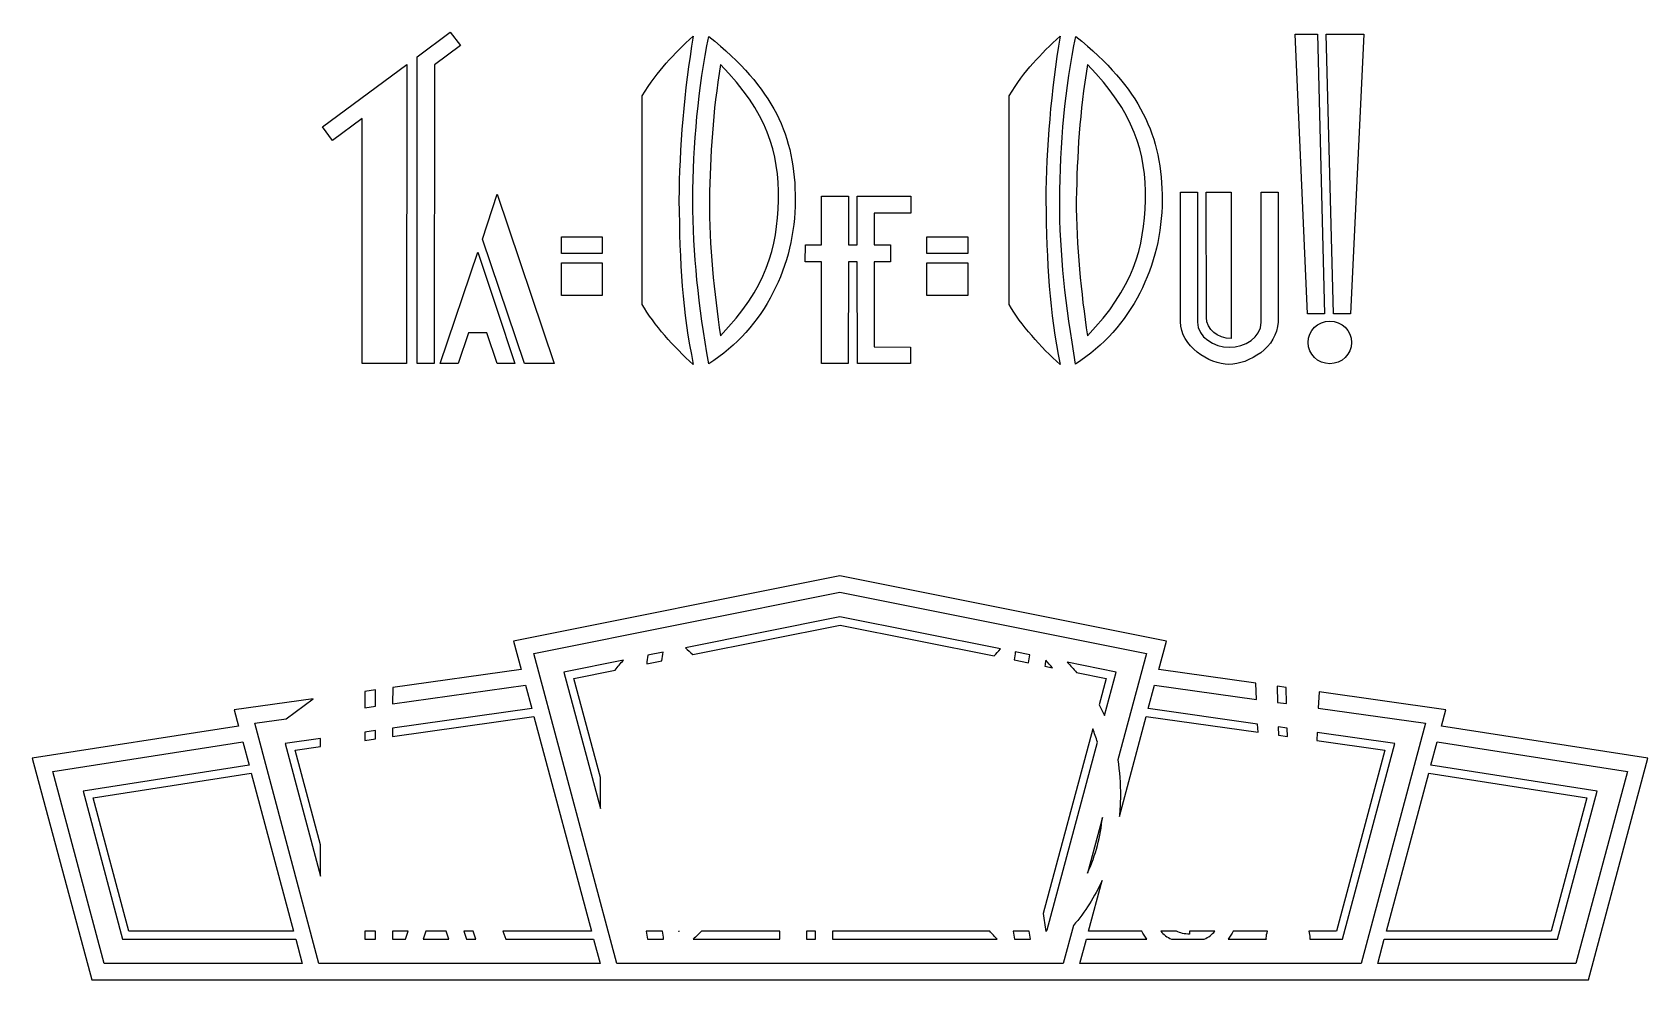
# Model space of a CAD drawing. Extents: x -302 to 1261, y 1276 to 2193.
import ezdxf

# ---------------------------------------------------------------- set-up
doc = ezdxf.new("R2010")
doc.units = 0
doc.layers.add('Layer_1', color=7, linetype='CONTINUOUS')

msp = doc.modelspace()

# ---------------------------------------------------------------- linework, layer by layer
at = {"layer": 'Layer_1', "color": 7}
for points in [[(70.149073, 1872.140967), (70.157577, 2168.931317), (102.142896, 2192.643099), (112.063391, 2179.770066), (86.773391, 2161.032378), (86.489359, 1872.300841)], [(919.631112, 2190.915071), (941.140148, 2190.76285), (948.069666, 1920.21789), (931.713676, 1920.226394), (919.631112, 2190.915156)], [(949.778306, 2190.903732), (986.001931, 2190.865748), (973.085443, 1920.226479), (956.746545, 1920.209471)], [(16.902323, 2109.317017), (-11.857907, 2088.038353), (-21.430477, 2101.116728), (59.926575, 2161.38858), (59.791079, 1872.300898), (38.551504, 1872.228047), (16.997567, 1872.153496)], [(133.258051, 1992.695726), (147.574434, 2035.957748), (202.674461, 1872.156558), (173.877837, 1872.15738)], [(461.269304, 1970.716394), (445.611997, 1970.75211), (445.683713, 1987.207994), (461.269332, 1987.190986), (461.304198, 2034.062504), (487.417776, 2034.056835), (487.400769, 2033.375159), (487.400769, 1987.191695), (495.921713, 1987.191695), (495.904706, 2034.037814), (547.685575, 2034.057657), (547.596, 2017.565915), (512.394321, 2017.582923), (512.394321, 1987.191581), (528.006387, 1987.153597), (527.968403, 1970.743153), (512.39435, 1970.717641), (512.39435, 1888.352929), (547.472211, 1888.206661), (547.472211, 1872.300898), (496.062567, 1872.300898), (495.91885, 1970.717726), (487.401109, 1970.717726), (487.257392, 1872.300898), (461.282088, 1872.153213)], [(336.775351, 2030.504825)], [(419.627622, 2030.304132)], [(691.814409, 2030.468797)], [(774.666737, 2030.268104)], [(209.759669, 1994.715921), (249.240005, 1994.715921), (249.240005, 1978.810186), (209.643259, 1978.673272)], [(563.37857, 1994.715921), (602.85892, 1994.715921), (602.85892, 1978.810186), (563.271137, 1978.655131)], [(92.456402, 1872.152306), (128.776462, 1979.85977), (146.776283, 1925.909461), (164.694404, 1872.159704), (147.462131, 1872.157323), (137.568549, 1901.838614), (119.644481, 1901.988567), (109.653432, 1872.151512), (101.09969, 1872.157181)], [(209.759556, 1969.721178), (249.2399, 1969.721178), (249.2399, 1938.19371), (209.618955, 1938.047726)], [(563.378457, 1969.721178), (602.858806, 1969.721178), (602.858806, 1938.19371), (563.288967, 1938.065868)], [(287.72623, 1929.352819)], [(642.765288, 1929.316791)], [(974.288154, 1892.687329)], [(269.607822, 1585.288216)], [(308.223446, 1593.016336)], [(678.265633, 1585.139776)], [(29.789066, 1556.494464), (19.545316, 1555.052272), (19.537503, 1539.3304), (29.789066, 1540.771024), (29.789066, 1556.494464)], [(902.162492, 1560.222592), (902.565612, 1544.446024), (911.250012, 1543.22728), (910.843772, 1559.000712), (902.162492, 1560.222592)], [(29.787503, 1517.1054), (19.526566, 1515.661648), (19.523441, 1507.688215), (29.787503, 1509.138215), (29.787503, 1517.1054)], [(723.804698, 1518.925712)], [(903.175052, 1520.689776), (903.378172, 1512.717904), (912.065612, 1511.489775), (911.860972, 1519.467904), (903.175052, 1520.689776)], [(-98.614062, 1506.402271), (-92.478126, 1483.625711), (-253.210935, 1458.586647), (-214.924999, 1315.30071), (-47.406247, 1315.30071), (-41.10781, 1291.877277), (-232.853127, 1291.877277), (-282.610936, 1477.650711), (-98.614062, 1506.402271)], [(-23.456247, 1509.613215), (-57.746873, 1504.786647), (-23.403122, 1376.492902), (-23.415622, 1406.756958), (-47.890622, 1498.164775), (-23.453122, 1501.616335), (-23.456247, 1509.613215)], [(1057.046893, 1506.402271), (1241.204735, 1477.650711), (1191.285934, 1291.877277), (999.537533, 1291.877277), (1005.839053, 1315.30071), (1173.357854, 1315.30071), (1211.804735, 1458.586647), (1051.071853, 1483.625711), (1057.046893, 1506.402271)], [(-90.539062, 1476.035087), (-49.506247, 1323.216334), (-208.945311, 1323.216334), (-243.515623, 1452.127279), (-90.539062, 1476.035087)], [(1048.971853, 1476.035087), (1201.948414, 1452.127279), (1167.378174, 1323.216334), (1007.939053, 1323.216334), (1048.971853, 1476.035087)], [(733.10001, 1433.217903)], [(19.435941, 1323.216334), (19.432816, 1315.30071), (29.781253, 1315.30071), (29.782816, 1323.216334), (19.435941, 1323.216334)], [(46.150003, 1323.216334), (46.142191, 1315.30071), (58.635941, 1315.30071), (61.304691, 1323.216334), (46.150003, 1323.216334)], [(78.437504, 1323.216334), (75.787504, 1315.30071), (100.625004, 1315.30071), (97.987508, 1323.216334), (78.437504, 1323.216334)], [(115.218756, 1323.216334), (117.85782, 1315.30071), (126.970316, 1315.30071), (124.303132, 1323.216334), (115.218756, 1323.216334)], [(446.929695, 1323.216334), (446.918759, 1315.30071), (455.667191, 1315.30071), (455.656255, 1323.216334), (446.929695, 1323.216334)]]:
    msp.add_lwpolyline(points, close=True, dxfattribs=at)
for points in [[(287.72623, 1929.352876), (287.72623, 2131.222564)], [(642.765288, 1929.316847), (642.765288, 2131.186535)], [(808.653203, 1912.697461), (808.653203, 2038.115169), (825.080882, 2038.098161), (825.116882, 1912.38772)], [(833.777433, 1916.672598), (833.585528, 2038.102413), (857.634973, 2037.953877)], [(886.729663, 1912.130306), (886.706986, 2038.107118), (903.24394, 2038.092945), (903.16542, 1912.415471)], [(808.65462, 1912.699502), (808.653203, 1912.697461)], [(833.777546, 1916.672542), (833.777433, 1916.672598)], [(479.215632, 1666.974177), (163.403133, 1603.813216), (170.834381, 1576.352272), (46.381253, 1558.8304), (46.365628, 1543.100712), (174.871877, 1561.164776), (181.012501, 1538.388216), (46.342191, 1519.435088), (46.334379, 1511.475711), (183.112501, 1530.797592), (238.681253, 1323.216334), (153.114068, 1323.216334), (155.776564, 1315.30071), (240.782821, 1315.30071), (247.082821, 1291.877277), (-24.953122, 1291.877277), (-87.14687, 1524.333528), (-56.723435, 1528.610088), (-30.55156, 1547.999152), (-106.854686, 1537.25696), (-102.653126, 1521.589776), (-302.315624, 1490.411647), (-244.809375, 1276.206957), (1203.403135, 1276.206957), (1260.748415, 1490.411647), (1061.246893, 1521.589776), (1065.284413, 1537.25696), (942.765612, 1554.50696), (942.021852, 1538.90384), (1045.740653, 1524.333528), (983.385932, 1291.877277), (711.35001, 1291.877277), (717.64845, 1315.30071), (776.17345, 1315.30071)], [(749.520322, 1434.105399), (775.481258, 1530.797592), (883.689051, 1515.500712), (883.332811, 1523.48196), (777.420322, 1538.388216), (783.557826, 1561.164776), (882.270331, 1547.297592), (881.564091, 1563.122592), (787.598451, 1576.352272), (795.029699, 1603.813216), (479.215632, 1666.974177), (479.215632, 1666.974177)], [(705.042194, 1328.594462), (695.195322, 1291.877277), (263.237509, 1291.877277), (182.950005, 1591.858528), (479.215632, 1651.142897), (775.643762, 1591.858528), (748.015634, 1488.835087)], [(479.215632, 1627.235089), (329.676566, 1597.308528)], [(634.668761, 1596.125712), (479.215632, 1627.235089), (479.215632, 1627.235089)], [(336.754694, 1590.6554), (479.259384, 1619.183529), (628.287513, 1589.358528)], [(269.607822, 1585.288216), (212.028133, 1573.764776), (247.359381, 1441.688215), (247.359381, 1471.844463), (221.720317, 1567.62728), (261.678133, 1575.625712)], [(292.156254, 1581.72728), (306.81407, 1584.661648)], [(308.223446, 1593.016336), (293.329694, 1590.035088)], [(647.720321, 1585.469464), (661.553137, 1582.700712)], [(662.842193, 1590.486648), (648.843761, 1593.288216), (648.843761, 1593.288216)], [(677.382825, 1579.533528), (684.985946, 1578.011648)], [(735.170322, 1531.769464), (746.404698, 1573.764776), (699.142194, 1583.222592), (699.142194, 1583.222592)], [(708.05001, 1573.396024), (736.87345, 1567.62728), (730.00001, 1542.013216)], [(723.804698, 1518.925712), (675.821881, 1340.113214)], [(679.695321, 1324.386646), (728.240634, 1505.864775)], [(933.864092, 1315.30071), (965.454732, 1315.30071), (1016.178173, 1504.786647), (940.898412, 1515.3804), (940.898412, 1515.3804)], [(940.898412, 1515.3804), (940.521852, 1507.466335), (1006.323453, 1498.164775), (959.478172, 1323.216334)], [(733.10001, 1433.217903), (718.609386, 1379.185086)], [(771.29845, 1323.216334), (719.74845, 1323.216334), (732.910946, 1372.241334)], [(307.36407, 1323.216334), (291.78907, 1323.216334), (291.78907, 1323.216334)], [(293.09219, 1315.30071), (308.59219, 1315.30071)], [(323.51719, 1323.216334), (323.146878, 1323.216334), (323.146878, 1323.216334)], [(337.218758, 1315.30071), (420.910943, 1315.30071), (420.910943, 1323.216334), (345.129694, 1323.216334), (345.129694, 1323.216334)], [(472.026567, 1323.216334), (472.026567, 1315.30071), (631.195321, 1315.30071)], [(624.135945, 1323.216334), (472.026567, 1323.216334), (472.026567, 1323.216334)], [(662.398449, 1323.216334), (646.821881, 1323.216334), (646.821881, 1323.216334)], [(648.125009, 1315.30071), (663.625009, 1315.30071)], [(804.695291, 1323.216334), (789.557827, 1323.216334), (789.557827, 1323.216334)], [(799.957827, 1315.30071), (831.689051, 1315.30071)], [(841.848411, 1323.216334), (817.403131, 1323.216334)], [(854.862491, 1315.30071), (891.762492, 1315.30071)], [(892.923452, 1323.216334), (859.709371, 1323.216334), (859.709371, 1323.216334)]]:
    msp.add_lwpolyline(points, dxfattribs=at)
for points in [[(287.72623, 2131.222564), (303.28937, 2156.135613), (317.656063, 2171.044488), (337.284907, 2189.011947)], [(337.284907, 2189.011947), (328.326832, 2136.995915), (323.622595, 2079.896145), (323.407531, 2030.220794)], [(336.775351, 2030.504825), (337.0716, 2083.240743), (342.157606, 2140.21817), (352.307764, 2188.70263)], [(352.307764, 2188.70263), (414.879534, 2138.565402), (436.106324, 2092.451641), (435.871417, 2029.955868)], [(642.765288, 2131.186535), (658.328457, 2156.099584), (672.695121, 2171.00846), (692.323994, 2188.975918)], [(692.323994, 2188.975918), (683.36589, 2136.959887), (678.661682, 2079.860088), (678.446617, 2030.184765)], [(691.814409, 2030.468797), (692.110658, 2083.204687), (697.196665, 2140.182113), (707.346822, 2188.666602)], [(707.346822, 2188.666602), (769.918649, 2138.529373), (791.145439, 2092.415613), (790.910561, 2029.919811)], [(363.594699, 2161.442126), (356.095984, 2115.569849), (353.620006, 2073.84069), (352.800567, 2030.413096)], [(419.627622, 2030.304132), (420.53794, 2076.726217), (408.715909, 2115.106441), (363.594699, 2161.442126)], [(718.633786, 2161.406069), (711.135071, 2115.533792), (708.659121, 2073.804661), (707.839625, 2030.377039)], [(774.666737, 2030.268104), (775.577027, 2076.690189), (763.755024, 2115.070384), (718.633786, 2161.406069)], [(857.634973, 2037.953877), (857.530942, 1990.787443), (857.776989, 1896.452958), (857.776989, 1896.452958)], [(323.407531, 2030.220794), (324.147317, 1969.017279), (326.599795, 1922.488611), (337.299052, 1871.393046)], [(352.207106, 1871.814954), (342.469729, 1928.94857), (336.72994, 1978.04897), (336.775351, 2030.504825)], [(435.871417, 2029.955868), (435.636425, 1967.460066), (406.554746, 1906.561984), (352.207106, 1871.814954)], [(352.800567, 2030.413096), (352.704472, 1985.929455), (357.489439, 1940.649534), (363.562554, 1899.142809)], [(363.562554, 1899.142809), (407.895789, 1945.219351), (418.717304, 1983.882047), (419.627622, 2030.304132)], [(678.446617, 2030.184765), (679.186375, 1968.98125), (681.638882, 1922.452583), (692.338139, 1871.356961)], [(707.246192, 1871.778926), (697.508787, 1928.912542), (691.768998, 1978.012942), (691.814409, 2030.468797)], [(790.910561, 2029.919811), (790.675569, 1967.424038), (761.593833, 1906.525956), (707.246192, 1871.778926)], [(707.839625, 2030.377039), (707.743531, 1985.893427), (712.528526, 1940.613506), (718.601641, 1899.106753)], [(718.601641, 1899.106753), (762.934847, 1945.183295), (773.756391, 1983.846019), (774.666737, 2030.268104)], [(337.299052, 1871.393046), (318.224494, 1888.024535), (299.275143, 1909.725959), (287.72623, 1929.352819)], [(692.338139, 1871.356961), (673.263553, 1887.988479), (654.31423, 1909.689874), (642.765288, 1929.316791)], [(855.507657, 1871.412208), (836.192778, 1871.453027), (808.729569, 1889.172085), (808.65462, 1912.699502)], [(825.116882, 1912.38772), (825.332598, 1897.655159), (840.936954, 1888.088343), (856.042328, 1888.020284)], [(857.776989, 1896.452958), (844.336261, 1896.571446), (833.964576, 1905.191745), (833.777546, 1916.672542)], [(903.16542, 1912.415471), (902.339178, 1887.994885), (874.822535, 1871.371474), (855.507657, 1871.412208)], [(856.042328, 1888.020284), (871.147757, 1887.952252), (886.546318, 1897.259046), (886.729663, 1912.130306)], [(932.089266, 1892.687329), (932.089263, 1904.088136), (941.535812, 1913.33032), (953.188724, 1913.330324)], [(953.188724, 1913.330324), (964.841626, 1913.330305), (974.288158, 1904.088126), (974.288154, 1892.687329)], [(953.188724, 1872.044362), (941.535823, 1872.044367), (932.089279, 1881.286533), (932.089266, 1892.687329)], [(974.288154, 1892.687329), (974.288142, 1881.286544), (964.841615, 1872.044382), (953.188724, 1872.044362)], [(329.676566, 1597.308528), (332.11559, 1595.087864), (334.471998, 1592.870032), (336.754694, 1590.6554)], [(628.287513, 1589.358528), (630.371241, 1591.649424), (632.492641, 1593.89824), (634.668761, 1596.125712)], [(261.678133, 1575.625712), (264.286269, 1578.998), (266.922598, 1582.192752), (269.607822, 1585.288216)], [(293.329694, 1590.035088), (292.928398, 1587.272472), (292.534414, 1584.505848), (292.156254, 1581.72728)], [(306.81407, 1584.661648), (307.267822, 1587.466912), (307.739542, 1590.249992), (308.223446, 1593.016336)], [(648.843761, 1593.288216), (648.456985, 1590.691904), (648.086569, 1588.081264), (647.720321, 1585.469464)], [(661.553137, 1582.700712), (661.968329, 1585.3146), (662.401001, 1587.9054), (662.842193, 1590.486648)], [(678.265633, 1585.139776), (677.958497, 1583.260888), (677.673337, 1581.398912), (677.382825, 1579.533528)], [(684.985946, 1578.011648), (682.826178, 1580.369424), (680.600953, 1582.7416), (678.265633, 1585.139776)], [(699.142194, 1583.222592), (702.268586, 1579.948968), (705.24745, 1576.6754), (708.05001, 1573.396024)], [(730.00001, 1542.013216), (731.864282, 1538.62544), (733.583634, 1535.212904), (735.170322, 1531.769464)], [(728.240634, 1505.864775), (726.985746, 1510.230647), (725.519154, 1514.579792), (723.804698, 1518.925712)], [(748.015634, 1488.835087), (749.787714, 1477.637503), (750.590042, 1465.967247), (750.543762, 1453.653839)], [(750.543762, 1453.653839), (750.519154, 1447.110727), (750.173218, 1440.585311), (749.520322, 1434.105399)], [(718.609386, 1379.185086), (726.960626, 1396.983646), (731.220346, 1414.625207), (733.10001, 1433.217903)], [(732.910946, 1372.241334), (725.739618, 1356.511926), (716.423642, 1341.78327), (705.042194, 1328.594462)], [(675.821881, 1340.113214), (676.596625, 1334.294222), (677.401993, 1328.528766), (678.234385, 1322.839774)], [(291.78907, 1323.216334), (292.202934, 1320.581694), (292.638414, 1317.943678), (293.09219, 1315.30071)], [(308.59219, 1315.30071), (308.171486, 1317.95675), (307.765246, 1320.589838), (307.36407, 1323.216334)], [(323.146878, 1323.216334), (323.163382, 1323.103398), (323.178806, 1322.98859), (323.195318, 1322.87571)], [(323.195318, 1322.87571), (323.305158, 1322.98987), (323.407766, 1323.10227), (323.51719, 1323.216334)], [(345.129694, 1323.216334), (342.585422, 1320.503014), (339.948374, 1317.862302), (337.218758, 1315.30071)], [(631.195321, 1315.30071), (628.785273, 1317.901606), (626.427169, 1320.545598), (624.135945, 1323.216334)], [(646.821881, 1323.216334), (647.235577, 1320.581686), (647.671409, 1317.94367), (648.125009, 1315.30071)], [(663.625009, 1315.30071), (663.204313, 1317.957054), (662.799601, 1320.589526), (662.398449, 1323.216334)], [(678.234385, 1322.839774), (678.733057, 1323.358054), (679.205097, 1323.870222), (679.695321, 1324.386646)], [(776.17345, 1315.30071), (774.236178, 1317.771966), (772.58413, 1320.419654), (771.29845, 1323.216334)], [(789.557827, 1323.216334), (792.234515, 1319.916102), (795.851259, 1317.23699), (799.957827, 1315.30071)], [(817.409371, 1320.186646), (812.688731, 1320.228262), (808.350571, 1321.321606), (804.695291, 1323.216334)], [(817.403131, 1323.216334), (817.403531, 1323.065862), (817.409371, 1320.186646), (817.409371, 1320.186646)], [(831.689051, 1315.30071), (835.730251, 1317.23071), (839.261371, 1319.905526), (841.848411, 1323.216334)], [(859.709371, 1323.216334), (858.424651, 1320.40119), (856.776731, 1317.759782), (854.862491, 1315.30071)], [(891.721852, 1316.421022), (891.730095, 1318.736021), (892.136295, 1321.033173), (892.923452, 1323.216334)], [(891.762492, 1315.30071), (891.738581, 1315.673718), (891.72503, 1316.047293), (891.721852, 1316.421022)], [(959.478172, 1323.216334), (959.478172, 1323.216334), (932.720332, 1323.216334), (932.720332, 1323.216334)], [(932.720332, 1323.216334), (933.506944, 1321.033081), (933.912603, 1318.735932), (933.920332, 1316.421022)], [(933.920332, 1316.421022), (933.911961, 1316.047155), (933.893207, 1315.67358), (933.864092, 1315.30071)]]:
    msp.add_open_spline(points, degree=3, dxfattribs=at)

doc.saveas('drawing.dxf')
